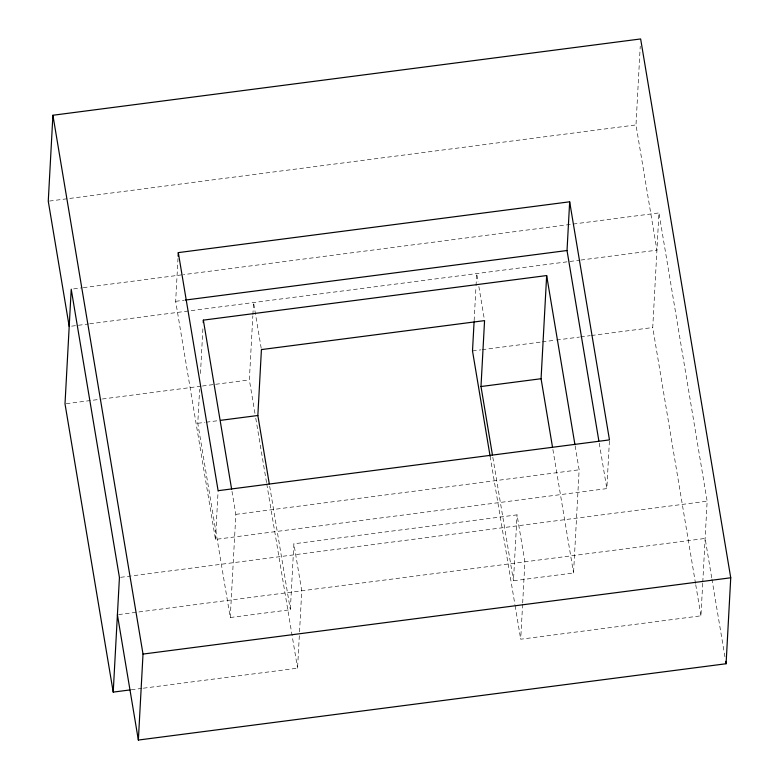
<?xml version="1.0" encoding="UTF-8"?>
<svg xmlns="http://www.w3.org/2000/svg" width="779" height="779" viewBox="0 0 779 779"><rect width="100%" height="100%" fill="white"/><g stroke="black" fill="none" stroke-linecap="round" stroke-linejoin="round"><path stroke-width="0.58" stroke-dasharray="3.9 2.92" d="M609.412 441.08L606.831 488.608L215.481 539.409L175.665 301.327L177.982 258.55M522.68 602.946L524.9 561.844L517.042 514.851L293.897 543.82L290.333 609.733L230.253 617.523L197.778 423.299L199.619 389.315M200.466 373.54L202.9 328.631M215.481 539.409L218.12 490.692M230.253 617.523L235.842 514.364L231.83 490.381M254.967 413.406L249.358 379.909L252.834 315.836M252.902 314.628L253.555 302.534L261.423 349.586M143.336 688.208L297.568 668.178L299.467 633.123M299.535 631.915L301.755 590.803L293.897 543.82M474.138 320.714L475.979 286.867M476.037 285.659L476.699 273.565L478.072 281.803M575.126 445.812L579.138 469.795L573.548 572.964L513.478 580.764L517.042 514.851M702.707 583.237L700.944 615.819L520.713 639.218L522.612 604.153M580.9 260.04L656.921 250.166L635.985 124.922L640.241 46.214M695.54 583.52L652.734 327.54L658.946 212.92L183.454 274.646M702.775 582.03L707.147 501.189L658.946 212.92M49.466 201.06L635.985 124.922M73.635 288.902L82.077 287.802M83.285 287.646L182.247 274.802M175.665 301.327L184.097 300.227M71.619 326.158L88.514 323.967M89.721 323.801L579.693 260.196M66.215 403.688L101.163 399.15M102.361 398.994L201.167 386.17M202.374 386.014L214.42 384.446M215.627 384.29L249.358 379.909M472.502 350.939L480.916 349.849M482.113 349.693L540.996 342.049M542.194 341.893L555.408 340.18M556.615 340.024L579.44 337.064M580.647 336.908L590.258 335.652M591.456 335.496L652.734 327.54M197.778 423.299L204.984 422.364M206.182 422.208L218.198 420.65M235.842 514.364L579.138 469.795M120.628 577.327L707.147 501.189M118.612 614.582L705.131 538.445L711.714 577.823M131.291 689.766L142.138 688.363M711.918 579.021L725.093 657.788M695.744 584.717L700.944 615.819M599.236 443.144L606.831 488.608M552.895 449.473L573.548 572.964M478.861 286.506L484.363 319.439M492.825 457.263L513.478 580.764M490.108 456.202L514.909 604.523M515.114 605.721L520.713 639.218M269.68 486.232L290.333 609.733M255.765 418.187L266.564 482.776M266.769 483.973L297.568 668.178"/><path stroke-width="1.17" d="M117.405 614.738L138.36 740.05L726.086 663.747L730.741 577.784L640.64 38.95L52.914 115.253L48.259 201.216L69.204 326.469M113.218 692.112L119.43 577.482L71.22 289.213L65.008 403.843L113.218 692.112L130.083 689.921M138.36 740.05L143.015 654.078L52.914 115.253M178.109 256.174L178.303 252.61L569.663 201.8L609.47 439.892L218.12 490.692L178.303 252.61M203.231 322.564L203.358 320.13L546.654 275.562L574.931 444.614M269.281 483.837L257.849 415.499L261.423 349.586L484.567 320.617L480.994 386.53L492.425 454.868M474.08 321.931L472.502 350.939L490.108 456.202M552.496 447.068L541.074 378.73L546.654 275.562M598.837 440.748L567.024 250.517L569.663 201.8M185.295 300.071L567.024 250.517M220.603 420.339L257.849 415.499M480.994 386.53L541.074 378.73M143.015 654.078L730.741 577.784M725.687 661.361L726.086 663.747M203.358 320.13L231.626 489.183"/></g></svg>
